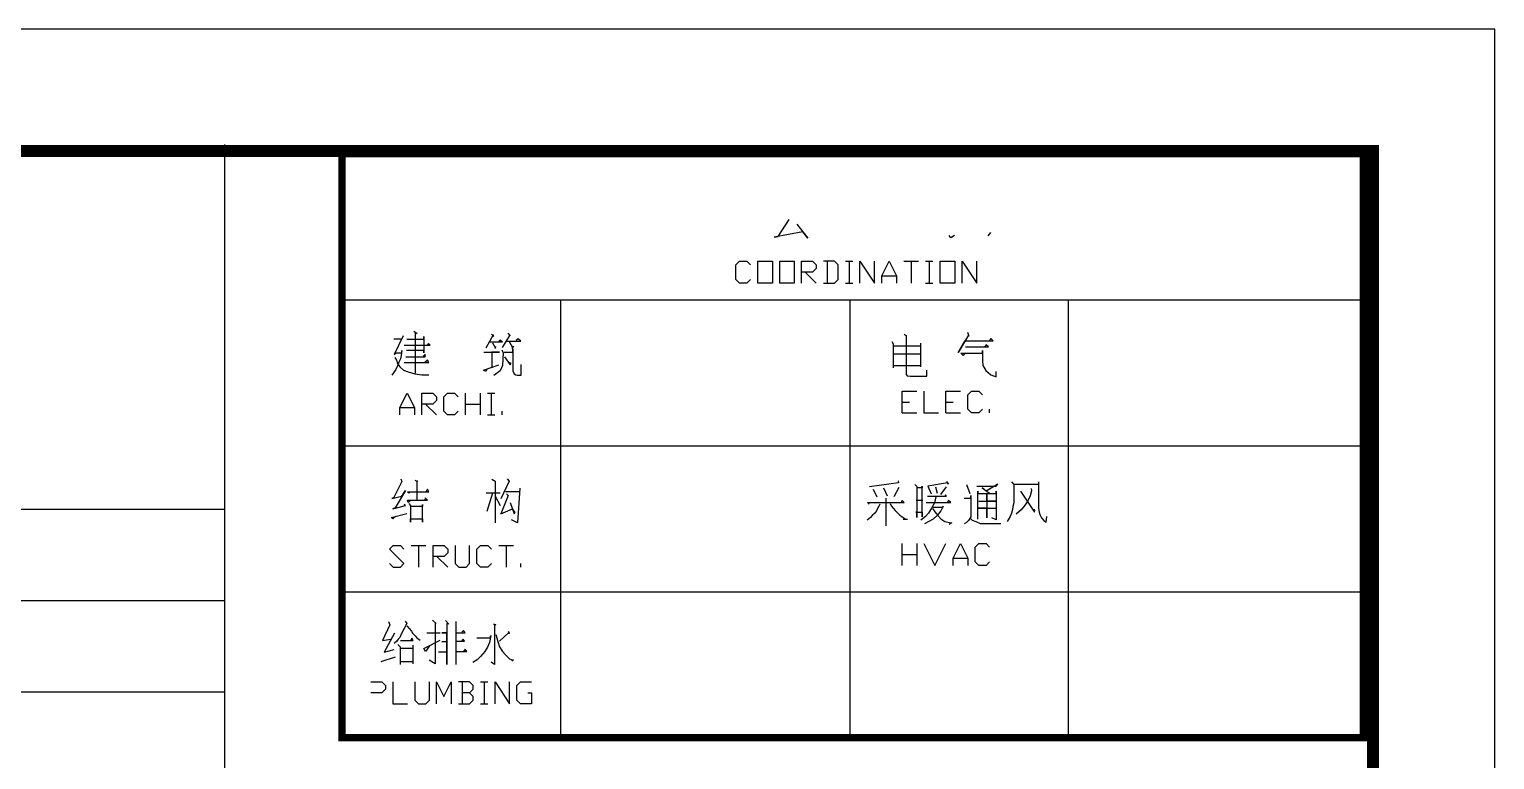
# Model space of a CAD drawing. Extents: x 12152 to 491505, y 111028 to 412681.
# Drawn here: x 74796 to 86846, y 365532 to 371535 of the extents above; entities that cross this region are included whole.
import ezdxf

# ---------------------------------------------------------------- set-up
doc = ezdxf.new("R2010")
doc.units = 0
doc.header["$LTSCALE"] = 1000
doc.header["$MEASUREMENT"] = 0
for name, color, linetype in [('E-说明格栅', 9, 'Continuous'), ('PUB_TITLE', 4, 'Continuous'), ('TEL_TITLE', 7, 'Continuous')]:
    doc.layers.add(name, color=color, linetype=linetype)

msp = doc.modelspace()

# ---------------------------------------------------------------- linework, layer by layer
msp.add_lwpolyline([(76401, 370587.9), (76401, 342072.6)])
at = {"layer": 'E-说明格栅', "color": 9}
for p, q in [((51871.3, 367591.3), (76404.4, 367591.3)), ((51871.3, 366841.3), (76404.4, 366841.3)), ((51871.3, 366091.3), (76404.4, 366091.3))]:
    msp.add_line(p, q, dxfattribs=at)
at = {"layer": 'PUB_TITLE'}
for p, q in [((80953.9, 369832.1), (81045.1, 369971.3)), ((81107.5, 369932.9), (81198.7, 369817.7)), ((81155.5, 369870.5), (80920.3, 369827.3)), ((80920.3, 369827.3), (80953.9, 369832.1)), ((81198.7, 369817.7), (81155.5, 369870.5)), ((82374.7, 369822.5), (82360.3, 369841.7)), ((82403.5, 369841.7), (82374.7, 369822.5)), ((82701.1, 369865.7), (82677.1, 369836.9)), ((80606.8, 369599), (80636.8, 369629)), ((80606.8, 369479), (80606.8, 369599)), ((80636.8, 369629), (80696.8, 369629)), ((80696.8, 369629), (80726.8, 369599)), ((80786.8, 369629), (80906.8, 369629)), ((80786.8, 369449), (80786.8, 369629)), ((80906.8, 369629), (80906.8, 369449)), ((80966.8, 369629), (81086.8, 369629)), ((80966.8, 369449), (80966.8, 369629)), ((81086.8, 369629), (81086.8, 369449)), ((81146.8, 369629), (81236.8, 369629)), ((81146.8, 369449), (81146.8, 369629)), ((81236.8, 369629), (81266.8, 369599)), ((81266.8, 369569), (81236.8, 369539)), ((81266.8, 369599), (81266.8, 369569)), ((81416.8, 369629), (81326.8, 369629)), ((81356.8, 369629), (81356.8, 369449)), ((81446.8, 369599), (81416.8, 369629)), ((81446.8, 369479), (81446.8, 369599)), ((81506.8, 369629), (81566.8, 369629)), ((81536.8, 369629), (81536.8, 369449)), ((81626.8, 369629), (81746.8, 369449)), ((81626.8, 369449), (81626.8, 369629)), ((81746.8, 369449), (81746.8, 369629)), ((81806.8, 369509), (81866.8, 369629)), ((81866.8, 369629), (81926.8, 369509)), ((81986.8, 369629), (82106.8, 369629)), ((82046.8, 369629), (82046.8, 369449)), ((82166.8, 369629), (82226.8, 369629)), ((82196.8, 369629), (82196.8, 369449)), ((82286.8, 369629), (82406.8, 369629)), ((82286.8, 369449), (82286.8, 369629)), ((82406.8, 369629), (82406.8, 369449)), ((82466.8, 369629), (82586.8, 369449)), ((82466.8, 369449), (82466.8, 369629)), ((82586.8, 369449), (82586.8, 369629)), ((80636.8, 369449), (80606.8, 369479)), ((80696.8, 369449), (80636.8, 369449)), ((80726.8, 369479), (80696.8, 369449)), ((80906.8, 369449), (80786.8, 369449)), ((81086.8, 369449), (80966.8, 369449)), ((81236.8, 369539), (81146.8, 369539)), ((81176.8, 369539), (81266.8, 369449)), ((81326.8, 369449), (81416.8, 369449)), ((81416.8, 369449), (81446.8, 369479)), ((81506.8, 369449), (81566.8, 369449)), ((81806.8, 369509), (81926.8, 369509)), ((81806.8, 369449), (81806.8, 369509)), ((81926.8, 369509), (81926.8, 369449)), ((82166.8, 369449), (82226.8, 369449)), ((82406.8, 369449), (82286.8, 369449)), ((77366.5, 369312.4), (85766.5, 369312.4)), ((79163.8, 369312.4), (79163.8, 365745.8)), ((81543.9, 369312.4), (81543.9, 365745.8)), ((83339.7, 369312.4), (83339.7, 365745.8)), ((77793.7, 368992.1), (77851.3, 368992.1)), ((77870.5, 369015.2), (77797.6, 368861.6)), ((77901.2, 368988.3), (78039.5, 368988.3)), ((77958.8, 369053.6), (77985.7, 369034.4)), ((77970.4, 369042.1), (77970.4, 368708)), ((77985.7, 369034.4), (77970.4, 369042.1)), ((78039.5, 369011.3), (78039.5, 368876.9)), ((78039.5, 368988.3), (78039.5, 369011.3)), ((78611.6, 369022.9), (78550.2, 368915.3)), ((78584.8, 368965.3), (78688.4, 368965.3)), ((78596.3, 369030.5), (78615.5, 369011.3)), ((78615.5, 369011.3), (78611.6, 369022.9)), ((78665.4, 368980.6), (78653.9, 368965.3)), ((78688.4, 368965.3), (78665.4, 368980.6)), ((78746, 369019), (78684.6, 368919.2)), ((78719.2, 368972.9), (78838.2, 368972.9)), ((78730.7, 369038.2), (78749.9, 369015.2)), ((78742.2, 368969.1), (78769.1, 368919.2)), ((78749.9, 369015.2), (78746, 369019)), ((78815.2, 368992.1), (78799.8, 368976.8)), ((78838.2, 368972.9), (78815.2, 368992.1)), ((81887.4, 368968), (81898.9, 368948.8)), ((81991.1, 369029.4), (82006.5, 369017.9)), ((82006.5, 369017.9), (82006.5, 368699.2)), ((82518.7, 369021.7), (82434.2, 368879.7)), ((82434.2, 368879.7), (82488, 368975.7)), ((82488, 368975.7), (82722.2, 368975.7)), ((82511, 369044.8), (82522.5, 369014.1)), ((82522.5, 369014.1), (82518.7, 369021.7)), ((82703, 368994.9), (82687.7, 368971.8)), ((82722.2, 368975.7), (82703, 368994.9)), ((77797.6, 368861.6), (77812.9, 368876.9)), ((77812.9, 368876.9), (77859, 368876.9)), ((77855.2, 368853.9), (77847.5, 368827)), ((77859, 368896.1), (77855.2, 368853.9)), ((77859, 368876.9), (77859, 368896.1)), ((77878.2, 368938.4), (78093.2, 368938.4)), ((78039.5, 368896.1), (77897.4, 368896.1)), ((78047.2, 368857.7), (78035.6, 368846.2)), ((78039.5, 368876.9), (78039.5, 368896.1)), ((78054.8, 368846.2), (78047.2, 368861.6)), ((78051, 368861.6), (78047.2, 368857.7)), ((78051, 368842.4), (78051, 368861.6)), ((78077.9, 368953.7), (78066.4, 368938.4)), ((78093.2, 368938.4), (78077.9, 368953.7)), ((78534.8, 368880.8), (78661.6, 368880.8)), ((78600.1, 368880.8), (78600.1, 368754.1)), ((78661.6, 368880.8), (78600.1, 368880.8)), ((78604, 368957.6), (78630.8, 368915.3)), ((78630.8, 368926.9), (78627, 368911.5)), ((78630.8, 368915.3), (78630.8, 368926.9)), ((78680.8, 368900), (78692.3, 368876.9)), ((78692.3, 368876.9), (78688.4, 368773.3)), ((78700, 368880.8), (78772.9, 368880.8)), ((78776.8, 368930.7), (78765.2, 368907.7)), ((78769.1, 368919.2), (78776.8, 368930.7)), ((78772.9, 368907.7), (78772.9, 368727.2)), ((78772.9, 368880.8), (78772.9, 368907.7)), ((81898.9, 368948.8), (81898.9, 368752.9)), ((81902.8, 368933.4), (82121.7, 368933.4)), ((81902.8, 368868.1), (82121.7, 368868.1)), ((82125.5, 368956.5), (82125.5, 368760.6)), ((82457.3, 368872), (82633.9, 368872)), ((82476.5, 368852.8), (82457.3, 368872)), ((82488, 368872), (82476.5, 368852.8)), ((82495.7, 368925.7), (82683.8, 368925.7)), ((82633.9, 368895), (82633.9, 368848.9)), ((82633.9, 368872), (82633.9, 368895)), ((82633.9, 368848.9), (82633.9, 368814.4)), ((82664.6, 368941.1), (82649.3, 368921.9)), ((82683.8, 368925.7), (82664.6, 368941.1)), ((77809.1, 368738.7), (77778.4, 368692.6)), ((77801.4, 368838.5), (77816.8, 368815.5)), ((77824.4, 368769.4), (77809.1, 368738.7)), ((77816.8, 368815.5), (77824.4, 368788.6)), ((77836, 368800.1), (77824.4, 368769.4)), ((77824.4, 368788.6), (77843.6, 368761.7)), ((77847.5, 368827), (77836, 368800.1)), ((77843.6, 368761.7), (77874.4, 368734.9)), ((77874.4, 368734.9), (77912.8, 368719.5)), ((77878.2, 368796.3), (78081.7, 368796.3)), ((77893.6, 368842.4), (78051, 368842.4)), ((78070.2, 368815.5), (78047.2, 368796.3)), ((78081.7, 368796.3), (78070.2, 368815.5)), ((78531, 368734.9), (78657.7, 368777.1)), ((78550.2, 368723.3), (78531, 368734.9)), ((78557.9, 368738.7), (78550.2, 368723.3)), ((78669.2, 368727.2), (78615.5, 368688.8)), ((78688.4, 368773.3), (78669.2, 368727.2)), ((78703.8, 368842.4), (78749.9, 368777.1)), ((78757.6, 368788.6), (78742.2, 368796.3)), ((78749.9, 368777.1), (78757.6, 368788.6)), ((78772.9, 368727.2), (78784.4, 368704.1)), ((78842, 368692.6), (78842, 368780.9)), ((81906.6, 368772.1), (82121.7, 368772.1)), ((82175.4, 368683.8), (82175.4, 368733.7)), ((82633.9, 368814.4), (82637.7, 368772.1)), ((82637.7, 368772.1), (82660.8, 368729.9)), ((82660.8, 368729.9), (82703, 368695.3)), ((82745.3, 368680), (82745.3, 368722.2)), ((77912.8, 368719.5), (77966.5, 368704.1)), ((77966.5, 368704.1), (78024.1, 368696.5)), ((78024.1, 368696.5), (78081.7, 368696.5)), ((78784.4, 368704.1), (78796, 368696.5)), ((78796, 368696.5), (78811.3, 368692.6)), ((78811.3, 368692.6), (78842, 368692.6)), ((82006.5, 368699.2), (82014.1, 368687.7)), ((82014.1, 368687.7), (82041, 368683.8)), ((82041, 368683.8), (82175.4, 368683.8)), ((82703, 368695.3), (82745.3, 368680)), ((77843.7, 368425.4), (77903.7, 368545.4)), ((77903.7, 368545.4), (77963.7, 368425.4)), ((78023.7, 368545.4), (78113.7, 368545.4)), ((78023.7, 368365.4), (78023.7, 368545.4)), ((78113.7, 368545.4), (78143.7, 368515.4)), ((78143.7, 368485.4), (78113.7, 368455.4)), ((78143.7, 368515.4), (78143.7, 368485.4)), ((78203.7, 368515.4), (78233.7, 368545.4)), ((78203.7, 368395.4), (78203.7, 368515.4)), ((78233.7, 368545.4), (78293.7, 368545.4)), ((78293.7, 368545.4), (78323.7, 368515.4)), ((78383.7, 368365.4), (78383.7, 368545.4)), ((78503.7, 368545.4), (78503.7, 368365.4)), ((78563.7, 368545.4), (78623.7, 368545.4)), ((78593.7, 368545.4), (78593.7, 368365.4)), ((81973, 368561.8), (82093, 368561.8)), ((81973, 368381.8), (81973, 368561.8)), ((82153, 368561.8), (82153, 368381.8)), ((82333, 368561.8), (82453, 368561.8)), ((82333, 368381.8), (82333, 368561.8)), ((82513, 368531.8), (82543, 368561.8)), ((82513, 368411.8), (82513, 368531.8)), ((82543, 368561.8), (82603, 368561.8)), ((82603, 368561.8), (82633, 368531.8)), ((77843.7, 368425.4), (77963.7, 368425.4)), ((77843.7, 368365.4), (77843.7, 368425.4)), ((77963.7, 368425.4), (77963.7, 368365.4)), ((78113.7, 368455.4), (78023.7, 368455.4)), ((78053.7, 368455.4), (78143.7, 368365.4)), ((78233.7, 368365.4), (78203.7, 368395.4)), ((78293.7, 368365.4), (78233.7, 368365.4)), ((78323.7, 368395.4), (78293.7, 368365.4)), ((78383.7, 368455.4), (78503.7, 368455.4)), ((78563.7, 368365.4), (78623.7, 368365.4)), ((78683.7, 368365.4), (78683.7, 368395.4)), ((81973, 368471.8), (82033, 368471.8)), ((81973, 368381.8), (82093, 368381.8)), ((82153, 368381.8), (82273, 368381.8)), ((82333, 368471.8), (82393, 368471.8)), ((82333, 368381.8), (82453, 368381.8)), ((82543, 368381.8), (82513, 368411.8)), ((82603, 368381.8), (82543, 368381.8)), ((82633, 368411.8), (82603, 368381.8)), ((82693, 368381.8), (82693, 368411.8)), ((77366.5, 368112.4), (85766.5, 368112.4)), ((77859, 367817.8), (77793.7, 367687.3)), ((77851.3, 367840.9), (77859, 367817.8)), ((77966.5, 367829.4), (77989.6, 367817.8)), ((77981.9, 367825.5), (77981.9, 367668.1)), ((77989.6, 367817.8), (77981.9, 367825.5)), ((78600.1, 367837), (78627, 367821.7)), ((78627, 367821.7), (78627, 367479.9)), ((78742.2, 367821.7), (78673.1, 367675.8)), ((78726.8, 367840.9), (78742.2, 367821.7)), ((78830.5, 367764.1), (78811.3, 367479.9)), ((81943.2, 367808), (81705.1, 367773.5)), ((81820.3, 367765.8), (81851.1, 367700.5)), ((81947.1, 367769.6), (81904.8, 367692.8)), ((81939.4, 367823.4), (81943.2, 367808)), ((82077.6, 367792.7), (82093, 367777.3)), ((82093, 367777.3), (82093, 367523.9)), ((82139.1, 367765.8), (82093, 367765.8)), ((82139.1, 367781.2), (82139.1, 367765.8)), ((82139.1, 367527.7), (82139.1, 367781.2)), ((82346.4, 367808), (82185.1, 367781.2)), ((82185.1, 367781.2), (82212, 367715.9)), ((82246.6, 367773.5), (82261.9, 367723.6)), ((82334.9, 367773.5), (82288.8, 367712)), ((82338.7, 367819.6), (82354.1, 367796.5)), ((82354.1, 367796.5), (82346.4, 367808)), ((82503.9, 367792.7), (82530.7, 367719.7)), ((82588.3, 367781.2), (82745.8, 367781.2)), ((82630.6, 367765.8), (82692, 367723.6)), ((82665.1, 367738.9), (82630.6, 367765.8)), ((82761.1, 367796.5), (82665.1, 367738.9)), ((82745.8, 367781.2), (82761.1, 367796.5)), ((82872.5, 367815.7), (82891.7, 367792.7)), ((82891.7, 367792.7), (82891.7, 367642.9)), ((82895.5, 367796.5), (83091.4, 367796.5)), ((83033.8, 367762), (83037.6, 367742.8)), ((83095.2, 367815.7), (83095.2, 367596.8)), ((77778.4, 367679.6), (77859, 367698.8)), ((77793.7, 367687.3), (77778.4, 367679.6)), ((77889.7, 367744.9), (77805.2, 367602.8)), ((77859, 367698.8), (77889.7, 367744.9)), ((77905.1, 367733.4), (78081.7, 367733.4)), ((77916.6, 367721.8), (77905.1, 367733.4)), ((77905.1, 367664.2), (78070.2, 367664.2)), ((77912.8, 367645), (77905.1, 367664.2)), ((77928.1, 367656.6), (77912.8, 367645)), ((77928.1, 367733.4), (77916.6, 367721.8)), ((78051, 367683.4), (78047.2, 367668.1)), ((78070.2, 367664.2), (78051, 367683.4)), ((78070.2, 367756.4), (78058.7, 367737.2)), ((78081.7, 367733.4), (78070.2, 367756.4)), ((78554, 367725.7), (78669.2, 367725.7)), ((78604, 367721.8), (78557.9, 367572.1)), ((78627, 367698.8), (78669.2, 367622)), ((78734.5, 367702.6), (78673.1, 367552.9)), ((78711.5, 367737.2), (78826.7, 367737.2)), ((78719.2, 367718), (78734.5, 367702.6)), ((78749.9, 367645), (78784.4, 367552.9)), ((81689.8, 367646.8), (81989.3, 367646.8)), ((81701.3, 367631.4), (81689.8, 367646.8)), ((81735.9, 367754.3), (81766.6, 367692.8)), ((81839.5, 367681.3), (81839.5, 367454.8)), ((81874.1, 367639.1), (81881.8, 367619.9)), ((81973.9, 367662.1), (81962.4, 367642.9)), ((81989.3, 367646.8), (81973.9, 367662.1)), ((82089.1, 367666), (82142.9, 367666)), ((82169.8, 367646.8), (82373.3, 367646.8)), ((82181.3, 367696.7), (82338.7, 367696.7)), ((82238.9, 367642.9), (82215.9, 367600.7)), ((82250.4, 367692.8), (82238.9, 367642.9)), ((82331.1, 367708.2), (82323.4, 367696.7)), ((82338.7, 367696.7), (82331.1, 367708.2)), ((82354.1, 367662.1), (82342.6, 367642.9)), ((82373.3, 367646.8), (82354.1, 367662.1)), ((82484.7, 367681.3), (82538.4, 367681.3)), ((82538.4, 367704.4), (82538.4, 367527.7)), ((82538.4, 367681.3), (82538.4, 367704.4)), ((82596, 367738.9), (82596, 367719.7)), ((82596, 367508.5), (82596, 367738.9)), ((82596, 367719.7), (82745.8, 367719.7)), ((82603.7, 367658.3), (82745.8, 367658.3)), ((82669, 367712), (82669, 367520)), ((82669, 367658.3), (82669, 367712)), ((82745.8, 367658.3), (82669, 367658.3)), ((82745.8, 367738.9), (82745.8, 367516.2)), ((82745.8, 367719.7), (82745.8, 367738.9)), ((82891.7, 367642.9), (82884, 367612.2)), ((82945.5, 367738.9), (83060.7, 367566.1)), ((83010.7, 367666), (82991.5, 367635.2)), ((83026.1, 367700.5), (83010.7, 367666)), ((83037.6, 367742.8), (83026.1, 367700.5)), ((77770.7, 367522.2), (77901.2, 367556.7)), ((77786, 367510.6), (77770.7, 367522.2)), ((77786, 367595.1), (77889.7, 367622)), ((77805.2, 367602.8), (77786, 367595.1)), ((77809.1, 367533.7), (77786, 367510.6)), ((77882, 367633.5), (77878.2, 367618.2)), ((77889.7, 367622), (77882, 367633.5)), ((77916.6, 367637.4), (77932, 367622)), ((77932, 367622), (77932, 367483.8)), ((78028, 367614.3), (77932, 367614.3)), ((78028, 367629.7), (78028, 367614.3)), ((78028, 367483.8), (78028, 367629.7)), ((78673.1, 367552.9), (78769.1, 367595.1)), ((78792.1, 367564.4), (78772.9, 367591.3)), ((78784.4, 367552.9), (78792.1, 367564.4)), ((81712.8, 367523.9), (81685.9, 367500.8)), ((81728.2, 367539.2), (81712.8, 367523.9)), ((81747.4, 367554.6), (81728.2, 367539.2)), ((81762.7, 367577.6), (81747.4, 367554.6)), ((81770.4, 367596.8), (81762.7, 367577.6)), ((81781.9, 367616), (81770.4, 367596.8)), ((81789.6, 367631.4), (81781.9, 367616)), ((81881.8, 367619.9), (81901, 367596.8)), ((81901, 367596.8), (81916.3, 367581.5)), ((81916.3, 367581.5), (81935.5, 367562.3)), ((81935.5, 367562.3), (81954.7, 367543.1)), ((81954.7, 367543.1), (81970.1, 367531.6)), ((81970.1, 367531.6), (81997, 367512.4)), ((82085.3, 367566.1), (82139.1, 367566.1)), ((82093, 367566.1), (82085.3, 367566.1)), ((82093, 367523.9), (82093, 367566.1)), ((82165.9, 367531.6), (82127.5, 367500.8)), ((82139.1, 367566.1), (82139.1, 367527.7)), ((82189, 367558.4), (82165.9, 367531.6)), ((82215.9, 367600.7), (82189, 367558.4)), ((82223.5, 367596.8), (82242.7, 367570)), ((82227.4, 367608.4), (82311.9, 367608.4)), ((82261.9, 367539.2), (82227.4, 367508.5)), ((82242.7, 367570), (82265.8, 367539.2)), ((82292.7, 367577.6), (82261.9, 367539.2)), ((82265.8, 367539.2), (82292.7, 367512.4)), ((82311.9, 367616), (82292.7, 367577.6)), ((82311.9, 367608.4), (82311.9, 367616)), ((82538.4, 367527.7), (82519.2, 367497)), ((82599.9, 367600.7), (82745.8, 367600.7)), ((82669, 367600.7), (82599.9, 367600.7)), ((82669, 367520), (82669, 367600.7)), ((82745.8, 367504.7), (82711.2, 367520)), ((82861, 367531.6), (82837.9, 367489.3)), ((82872.5, 367558.4), (82861, 367531.6)), ((82880.2, 367589.2), (82872.5, 367558.4)), ((82884, 367612.2), (82880.2, 367589.2)), ((82953.1, 367585.3), (82910.9, 367550.8)), ((82976.2, 367616), (82953.1, 367585.3)), ((82991.5, 367635.2), (82976.2, 367616)), ((83064.5, 367585.3), (83049.1, 367585.3)), ((83060.7, 367566.1), (83064.5, 367585.3)), ((83095.2, 367596.8), (83099.1, 367566.1)), ((83099.1, 367566.1), (83106.7, 367546.9)), ((83106.7, 367546.9), (83118.3, 367520)), ((83118.3, 367520), (83137.5, 367497)), ((83156.7, 367485.5), (83164.3, 367531.6)), ((77932, 367510.6), (78028, 367510.6)), ((77932, 367483.8), (77932, 367510.6)), ((78028, 367510.6), (78028, 367483.8)), ((78811.3, 367479.9), (78761.4, 367503)), ((81981.6, 367508.5), (82016.2, 367508.5)), ((82192.8, 367489.3), (82158.3, 367470.1)), ((82227.4, 367508.5), (82192.8, 367489.3)), ((82292.7, 367512.4), (82323.4, 367489.3)), ((82323.4, 367489.3), (82377.1, 367477.8)), ((82381, 367477.8), (82357.9, 367466.3)), ((82377.1, 367477.8), (82381, 367477.8)), ((82503.9, 367481.6), (82484.7, 367470.1)), ((82519.2, 367497), (82503.9, 367481.6)), ((82538.4, 367512.4), (82549.9, 367500.8)), ((82549.9, 367500.8), (82580.7, 367489.3)), ((82580.7, 367489.3), (82615.2, 367474)), ((82615.2, 367474), (82784.2, 367474)), ((82745.8, 367516.2), (82745.8, 367504.7)), ((83137.5, 367497), (83156.7, 367485.5)), ((77757.1, 367263.5), (77787.1, 367293.5)), ((77787.1, 367293.5), (77847.1, 367293.5)), ((77847.1, 367293.5), (77877.1, 367263.5)), ((77937.1, 367293.5), (78057.1, 367293.5)), ((77997.1, 367293.5), (77997.1, 367113.5)), ((78117.1, 367293.5), (78207.1, 367293.5)), ((78117.1, 367113.5), (78117.1, 367293.5)), ((78207.1, 367293.5), (78237.1, 367263.5)), ((78297.1, 367293.5), (78297.1, 367143.5)), ((78417.1, 367143.5), (78417.1, 367293.5)), ((78477.1, 367263.5), (78507.1, 367293.5)), ((78507.1, 367293.5), (78567.1, 367293.5)), ((78567.1, 367293.5), (78597.1, 367263.5)), ((78657.1, 367293.5), (78777.1, 367293.5)), ((78717.1, 367293.5), (78717.1, 367113.5)), ((81973, 367127.7), (81973, 367307.7)), ((82093, 367307.7), (82093, 367127.7)), ((82153, 367307.7), (82243, 367127.7)), ((82243, 367127.7), (82333, 367307.7)), ((82393, 367187.7), (82453, 367307.7)), ((82453, 367307.7), (82513, 367187.7)), ((82573, 367277.7), (82603, 367307.7)), ((82573, 367157.7), (82573, 367277.7)), ((82603, 367307.7), (82663, 367307.7)), ((82663, 367307.7), (82693, 367277.7)), ((77877.1, 367143.5), (77757.1, 367263.5)), ((78207.1, 367203.5), (78117.1, 367203.5)), ((78147.1, 367203.5), (78237.1, 367113.5)), ((78237.1, 367233.5), (78207.1, 367203.5)), ((78237.1, 367263.5), (78237.1, 367233.5)), ((78477.1, 367143.5), (78477.1, 367263.5)), ((81973, 367217.7), (82093, 367217.7)), ((82393, 367187.7), (82513, 367187.7)), ((82393, 367127.7), (82393, 367187.7)), ((82513, 367187.7), (82513, 367127.7)), ((82603, 367127.7), (82573, 367157.7)), ((82693, 367157.7), (82663, 367127.7)), ((77757.1, 367143.5), (77787.1, 367113.5)), ((77787.1, 367113.5), (77847.1, 367113.5)), ((77847.1, 367113.5), (77877.1, 367143.5)), ((78297.1, 367143.5), (78327.1, 367113.5)), ((78327.1, 367113.5), (78387.1, 367113.5)), ((78387.1, 367113.5), (78417.1, 367143.5)), ((78507.1, 367113.5), (78477.1, 367143.5)), ((78567.1, 367113.5), (78507.1, 367113.5)), ((78597.1, 367143.5), (78567.1, 367113.5)), ((78837.1, 367113.5), (78837.1, 367143.5)), ((82663, 367127.7), (82603, 367127.7)), ((77366.5, 366912.4), (85766.5, 366912.4)), ((78110.6, 366679.7), (78141.3, 366652.8)), ((78218.1, 366675.8), (78245, 366645.1)), ((77761.1, 366641.3), (77699.7, 366510.7)), ((77799.5, 366572.1), (77715, 366414.7)), ((77749.6, 366668.1), (77761.1, 366641.3)), ((77857.1, 366568.3), (77841.8, 366537.6)), ((77899.4, 366652.8), (77857.1, 366568.3)), ((77887.8, 366672), (77899.4, 366652.8)), ((77899.4, 366633.6), (77937.8, 366587.5)), ((77937.8, 366587.5), (77949.3, 366568.3)), ((77949.3, 366568.3), (77968.5, 366549.1)), ((78064.5, 366576), (78175.8, 366576)), ((78133.6, 366660.5), (78133.6, 366318.7)), ((78141.3, 366652.8), (78133.6, 366660.5)), ((78187.4, 366576), (78233.4, 366576)), ((78229.6, 366576), (78187.4, 366576)), ((78229.6, 366652.8), (78229.6, 366314.9)), ((78245, 366645.1), (78229.6, 366652.8)), ((78229.6, 366314.9), (78229.6, 366576)), ((78302.6, 366576), (78379.4, 366576)), ((78306.4, 366314.9), (78306.4, 366668.1)), ((78367.8, 366595.2), (78352.5, 366579.8)), ((78379.4, 366576), (78367.8, 366595.2)), ((78609.8, 366648.9), (78632.8, 366641.3)), ((78621.3, 366641.3), (78621.3, 366314.9)), ((78632.8, 366641.3), (78621.3, 366641.3)), ((78632.8, 366560.6), (78640.5, 366533.7)), ((78736.5, 366576), (78663.5, 366506.9)), ((78732.6, 366587.5), (78744.2, 366568.3)), ((78744.2, 366568.3), (78736.5, 366576)), ((77699.7, 366510.7), (77765, 366522.2)), ((77715, 366414.7), (77795.7, 366437.7)), ((77818.7, 366506.9), (77795.7, 366487.7)), ((77830.2, 366522.2), (77818.7, 366506.9)), ((77826.4, 366480), (77845.6, 366460.8)), ((77841.8, 366537.6), (77830.2, 366522.2)), ((77845.6, 366460.8), (77845.6, 366314.9)), ((77849.4, 366510.7), (77953.1, 366510.7)), ((77849.4, 366449.3), (77953.1, 366449.3)), ((77941.6, 366529.9), (77933.9, 366510.7)), ((77953.1, 366510.7), (77941.6, 366529.9)), ((77949.3, 366472.3), (77949.3, 366318.7)), ((77968.5, 366549.1), (77983.8, 366533.7)), ((77983.8, 366533.7), (78010.7, 366514.5)), ((78041.4, 366445.4), (78175.8, 366514.5)), ((78053, 366422.4), (78041.4, 366445.4)), ((78087.5, 366468.5), (78053, 366422.4)), ((78187.4, 366503), (78225.8, 366503)), ((78302.6, 366506.9), (78375.5, 366506.9)), ((78364, 366522.2), (78348.6, 366503)), ((78375.5, 366506.9), (78364, 366522.2)), ((78379.4, 366441.6), (78367.8, 366422.4)), ((78394.7, 366422.4), (78379.4, 366441.6)), ((78475.4, 366533.7), (78586.7, 366533.7)), ((78563.7, 366456.9), (78540.6, 366422.4)), ((78579, 366495.3), (78563.7, 366456.9)), ((78590.6, 366552.9), (78579, 366495.3)), ((78586.7, 366533.7), (78590.6, 366552.9)), ((78640.5, 366533.7), (78648.2, 366503)), ((78648.2, 366503), (78663.5, 366460.8)), ((78663.5, 366460.8), (78686.6, 366422.4)), ((77688.2, 366337.9), (77807.2, 366376.3)), ((77849.4, 366337.9), (77949.3, 366337.9)), ((78133.6, 366318.7), (78083.7, 366349.4)), ((78160.5, 366418.5), (78225.8, 366418.5)), ((78306.4, 366422.4), (78394.7, 366422.4)), ((78479.2, 366353.3), (78444.6, 366330.2)), ((78506.1, 366380.1), (78479.2, 366353.3)), ((78540.6, 366422.4), (78506.1, 366380.1)), ((78621.3, 366314.9), (78594.4, 366334.1)), ((78686.6, 366422.4), (78713.4, 366391.7)), ((78713.4, 366391.7), (78744.2, 366360.9)), ((78744.2, 366360.9), (78771, 366349.4)), ((78778.7, 366353.3), (78763.4, 366341.7)), ((78771, 366349.4), (78778.7, 366353.3)), ((77605.7, 366171.5), (77695.7, 366171.5)), ((77695.7, 366081.5), (77605.7, 366081.5)), ((77695.7, 366171.5), (77725.7, 366141.5)), ((77725.7, 366111.5), (77695.7, 366081.5)), ((77725.7, 366141.5), (77725.7, 366111.5)), ((77785.7, 366171.5), (77785.7, 365991.5)), ((77965.7, 366171.5), (77965.7, 366021.5)), ((78085.7, 366021.5), (78085.7, 366171.5)), ((78145.7, 366171.5), (78205.7, 366051.5)), ((78145.7, 365991.5), (78145.7, 366171.5)), ((78205.7, 366051.5), (78265.7, 366171.5)), ((78265.7, 366171.5), (78265.7, 365991.5)), ((78415.7, 366171.5), (78325.7, 366171.5)), ((78355.7, 366171.5), (78355.7, 365991.5)), ((78415.7, 366081.5), (78355.7, 366081.5)), ((78445.7, 366141.5), (78415.7, 366171.5)), ((78415.7, 366081.5), (78445.7, 366111.5)), ((78445.7, 366051.5), (78415.7, 366081.5)), ((78445.7, 366111.5), (78445.7, 366141.5)), ((78505.7, 366171.5), (78565.7, 366171.5)), ((78535.7, 366171.5), (78535.7, 365991.5)), ((78625.7, 366171.5), (78745.7, 365991.5)), ((78625.7, 365991.5), (78625.7, 366171.5)), ((78745.7, 365991.5), (78745.7, 366171.5)), ((78805.7, 366141.5), (78835.7, 366171.5)), ((78805.7, 366021.5), (78805.7, 366141.5)), ((78835.7, 366171.5), (78925.7, 366171.5)), ((78895.7, 366081.5), (78925.7, 366081.5)), ((78925.7, 366081.5), (78925.7, 365991.5)), ((77785.7, 365991.5), (77905.7, 365991.5)), ((77965.7, 366021.5), (77995.7, 365991.5)), ((77995.7, 365991.5), (78055.7, 365991.5)), ((78055.7, 365991.5), (78085.7, 366021.5)), ((78325.7, 365991.5), (78415.7, 365991.5)), ((78415.7, 365991.5), (78445.7, 366021.5)), ((78445.7, 366021.5), (78445.7, 366051.5)), ((78505.7, 365991.5), (78565.7, 365991.5)), ((78835.7, 365991.5), (78805.7, 366021.5)), ((78925.7, 365991.5), (78835.7, 365991.5))]:
    msp.add_line(p, q, dxfattribs=at)
at = {"layer": 'PUB_TITLE', "const_width": 60}
msp.add_lwpolyline([(85766.5, 365712.4), (85766.5, 370512.4), (77366.5, 370512.4), (77366.5, 365712.4)], close=True, dxfattribs=at)
at = {"layer": 'TEL_TITLE'}
msp.add_lwpolyline([(12545.9, 329534.9), (86845.9, 329534.9), (86845.9, 371534.9), (12545.9, 371534.9)], close=True, dxfattribs=at)
at = {"layer": 'TEL_TITLE', "const_width": 100}
msp.add_lwpolyline([(15045.9, 330534.9), (85845.9, 330534.9), (85845.9, 370534.9), (15045.9, 370534.9)], close=True, dxfattribs=at)

doc.saveas('drawing.dxf')
